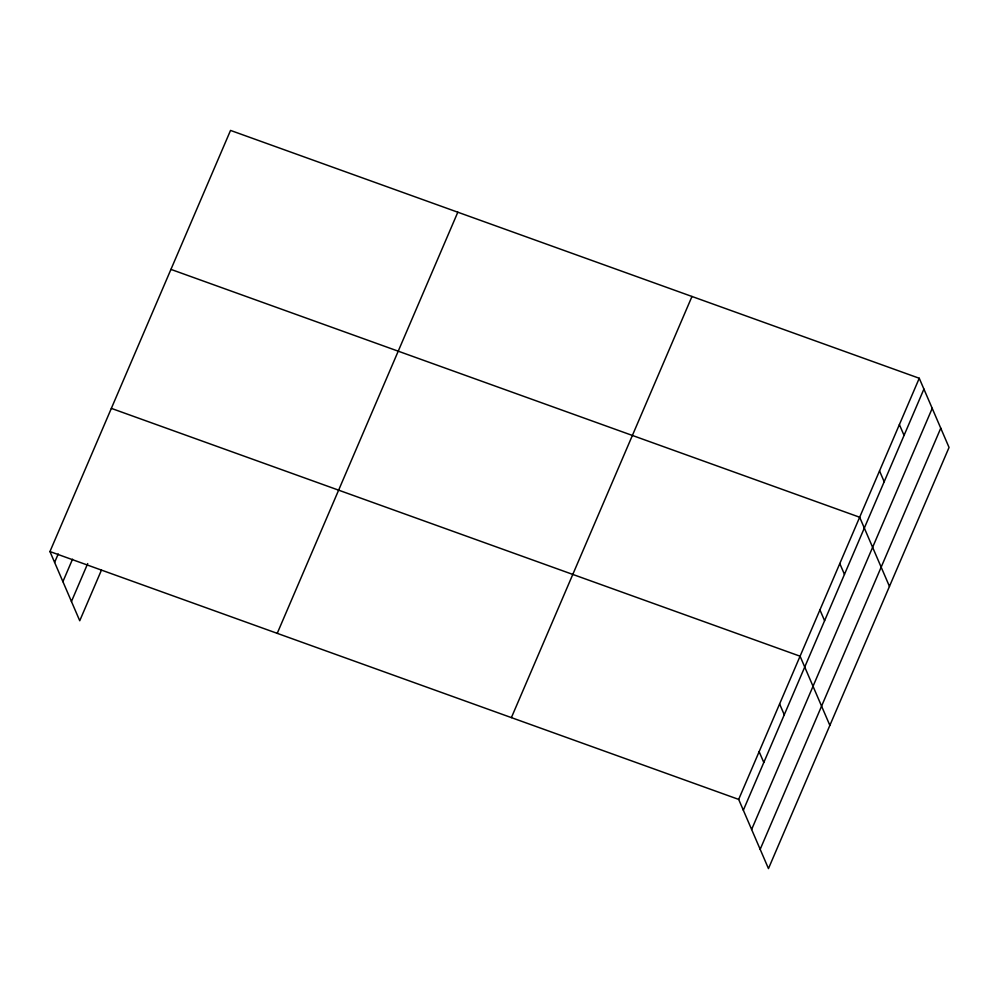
<?xml version="1.0" encoding="UTF-8"?>
<svg xmlns="http://www.w3.org/2000/svg" width="999" height="999" viewBox="0 0 999 999"><rect width="100%" height="100%" fill="white"/><g stroke="black" fill="none" stroke-linecap="round" stroke-linejoin="round"><path stroke-width="1.5" d="M101.411 570.204L79.745 620.741L49.95 551.56L230.532 130.419L919.255 378.259L949.05 447.44L768.468 868.581L738.673 799.4L919.255 378.259M54.608 562.387L58.229 553.958M62.9 581.643L72.54 559.178M71.453 601.485L87.7 563.586M277.223 633.354L457.817 212.2M511.388 717.619L691.982 296.466M743.331 810.226L923.913 389.086M751.623 829.482L932.217 408.341M760.177 849.325L940.758 428.184M170.941 269.393L859.664 517.232L889.46 586.413M111.351 408.379L800.074 656.206L829.869 725.399M49.95 551.56L738.673 799.4M899.387 424.587L904.058 435.402M879.532 470.904L884.19 481.73M839.797 563.561L844.455 574.388M819.929 609.889L824.6 620.716M779.607 703.945L784.265 714.772M759.14 751.673L763.798 762.499"/></g></svg>
